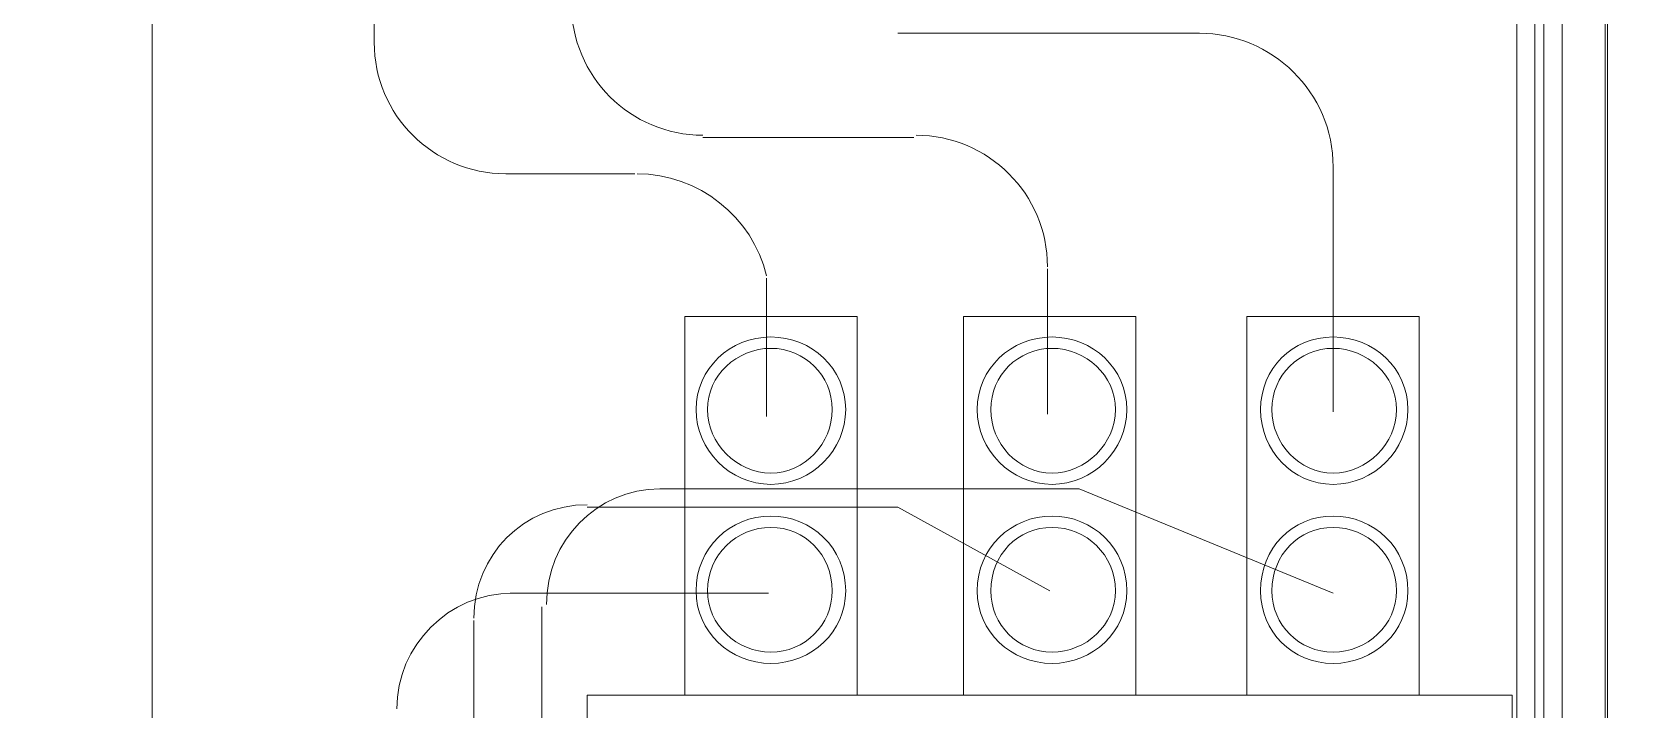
# Model space of a CAD drawing. Header units: metres. Extents: x 2999 to 3164, y 1641 to 1678.
# Drawn here: x 3006.374 to 3007.221, y 1645.537 to 1645.895 of the extents above; entities that cross this region are included whole.
import ezdxf

# ---------------------------------------------------------------- set-up
doc = ezdxf.new("R2010")
doc.units = ezdxf.units.M
doc.linetypes.add('CONTORNO_QUADRO_T', pattern=[0.35, 0.2, -0.15])

msp = doc.modelspace()

# ---------------------------------------------------------------- linework, layer by layer
at = {"color": 7, "linetype": 'Continuous', "lineweight": 20, "true_color": 0x000007}
for points in [[(3007.17212, 1647.37461), (3007.16973, 1647.37701), (3007.17212, 1647.5554), (3007.16733, 1647.55061), (3007.16733, 1645.29015)], [(3007.15776, 1645.29015), (3007.15776, 1647.55061), (3007.15776, 1647.55061)], [(3007.20445, 1647.53744), (3007.20445, 1644.35507), (3007.20445, 1644.35507)], [(3007.20565, 1647.52667), (3007.20565, 1644.35268), (3007.20565, 1644.35268)], [(3007.1817, 1644.43888), (3007.1817, 1647.38419), (3007.17212, 1647.37461), (3007.17212, 1644.43888)], [(3007.1817, 1644.43888), (3007.1817, 1644.43649), (3007.1817, 1647.38419), (3007.17931, 1647.38659)]]:
    msp.add_lwpolyline(points, dxfattribs=at)
at = {"color": 5, "linetype": 'Continuous', "lineweight": 20, "true_color": 0x000005}
msp.add_lwpolyline([(3006.43699, 1645.99654), (3006.43699, 1645.09619), (3006.43699, 1645.09619)], dxfattribs=at)
at = {"color": 1, "linetype": 'Continuous', "lineweight": 20, "true_color": 0x000001}
for points in [[(3006.55433, 1645.99654), (3006.55433, 1645.88998), (3006.55433, 1645.88998)], [(3006.8309, 1645.89477), (3006.99014, 1645.89477), (3006.99014, 1645.89477)], [(3006.72793, 1645.8397), (3006.83928, 1645.8397), (3006.83928, 1645.8397)], [(3007.06078, 1645.82413), (3007.06078, 1645.69483), (3007.06078, 1645.69483)], [(3006.62377, 1645.82054), (3006.69201, 1645.82054), (3006.69201, 1645.82054)], [(3006.76146, 1645.76547), (3006.76146, 1645.69243), (3006.76146, 1645.69243)], [(3006.90992, 1645.77026), (3006.90992, 1645.69363), (3006.90992, 1645.69363)], [(3007.06078, 1645.59905), (3006.92668, 1645.65412), (3006.70518, 1645.65412)], [(3006.91112, 1645.60024), (3006.8309, 1645.64454), (3006.66687, 1645.64454)], [(3006.76265, 1645.59905), (3006.62616, 1645.59905), (3006.62616, 1645.59905)], [(3006.64292, 1645.59186), (3006.64292, 1644.56699), (3006.64292, 1644.56699)], [(3006.60701, 1645.58468), (3006.60701, 1644.54424), (3006.60701, 1644.54424)]]:
    msp.add_lwpolyline(points, dxfattribs=at)
at = {"color": 7, "linetype": 'Continuous', "lineweight": 20, "true_color": 0x000007}
for points in [[(3006.80935, 1645.54517), (3006.71835, 1645.54517), (3006.71835, 1645.74511), (3006.80935, 1645.74511)], [(3006.95661, 1645.54517), (3006.86562, 1645.54517), (3006.86562, 1645.74511), (3006.95661, 1645.74511)], [(3007.10627, 1645.54517), (3007.01528, 1645.54517), (3007.01528, 1645.74511), (3007.10627, 1645.74511)], [(3006.66687, 1645.54517), (3007.15536, 1645.54517), (3007.15536, 1644.9166), (3006.66687, 1644.9166)]]:
    msp.add_lwpolyline(points, close=True, dxfattribs=at)
at = {"color": 30, "linetype": 'CONTORNO_QUADRO_T', "lineweight": 20, "ltscale": 0.1}
msp.add_open_spline([(3009.30089, 1646.21565), (3009.30089, 1647.76852), (3008.04135, 1649.02806), (3006.48728, 1649.02806), (3006.48728, 1649.02806), (3004.9344, 1649.02806), (3003.67487, 1647.76852), (3003.67487, 1646.21565), (3003.67487, 1646.21565), (3003.67487, 1644.66157), (3004.9344, 1643.40203), (3006.48728, 1643.40203), (3006.48728, 1643.40203), (3008.04135, 1643.40203), (3009.30089, 1644.66157), (3009.30089, 1646.21565)], degree=3, knots=[0, 0, 0, 0, 0.0625, 0.0625, 0.0625, 0.062501, 0.125, 0.125, 0.125, 0.125001, 0.1875, 0.1875, 0.1875, 0.187501, 1, 1, 1, 1], dxfattribs=at)
at = {"color": 1, "linetype": 'Continuous', "lineweight": 20, "true_color": 0x000001}
for points in [[(3006.65849, 1645.91034), (3006.65849, 1645.87203), (3006.68962, 1645.8409), (3006.72793, 1645.8409)], [(3006.55433, 1645.88998), (3006.55433, 1645.85167), (3006.58546, 1645.82054), (3006.62377, 1645.82054)], [(3007.06078, 1645.82413), (3007.06078, 1645.86364), (3007.02845, 1645.89477), (3006.99014, 1645.89477)], [(3006.90992, 1645.77145), (3006.90992, 1645.80977), (3006.87879, 1645.8409), (3006.84048, 1645.8409)], [(3006.76146, 1645.76666), (3006.75427, 1645.79779), (3006.72554, 1645.82054), (3006.69321, 1645.82054)], [(3006.70518, 1645.65412), (3006.67166, 1645.65412), (3006.64532, 1645.62658), (3006.64532, 1645.59306)], [(3006.66687, 1645.64574), (3006.63335, 1645.64574), (3006.60701, 1645.6194), (3006.60701, 1645.58588)], [(3006.62736, 1645.59905), (3006.59384, 1645.59905), (3006.5663, 1645.57151), (3006.5663, 1645.53798)]]:
    msp.add_open_spline(points, degree=3, dxfattribs=at)
at = {"color": 7, "linetype": 'Continuous', "lineweight": 20, "true_color": 0x000007}
for points in [[(3006.80336, 1645.69603), (3006.80336, 1645.71758), (3006.7854, 1645.73434), (3006.76385, 1645.73434), (3006.76385, 1645.73434), (3006.7423, 1645.73434), (3006.72434, 1645.71758), (3006.72434, 1645.69603), (3006.72434, 1645.69603), (3006.72434, 1645.67447), (3006.7423, 1645.65652), (3006.76385, 1645.65652), (3006.76385, 1645.65652), (3006.7854, 1645.65652), (3006.80336, 1645.67447), (3006.80336, 1645.69603)], [(3006.95182, 1645.69603), (3006.95182, 1645.71758), (3006.93386, 1645.73434), (3006.91231, 1645.73434), (3006.91231, 1645.73434), (3006.89076, 1645.73434), (3006.8728, 1645.71758), (3006.8728, 1645.69603), (3006.8728, 1645.69603), (3006.8728, 1645.67447), (3006.89076, 1645.65652), (3006.91231, 1645.65652), (3006.91231, 1645.65652), (3006.93386, 1645.65652), (3006.95182, 1645.67447), (3006.95182, 1645.69603)], [(3007.10029, 1645.69603), (3007.10029, 1645.71758), (3007.08233, 1645.73434), (3007.06078, 1645.73434), (3007.06078, 1645.73434), (3007.03923, 1645.73434), (3007.02246, 1645.71758), (3007.02246, 1645.69603), (3007.02246, 1645.69603), (3007.02246, 1645.67447), (3007.03923, 1645.65652), (3007.06078, 1645.65652), (3007.06078, 1645.65652), (3007.08233, 1645.65652), (3007.10029, 1645.67447), (3007.10029, 1645.69603)], [(3006.79618, 1645.69603), (3006.79618, 1645.71398), (3006.78181, 1645.72835), (3006.76385, 1645.72835), (3006.76385, 1645.72835), (3006.74589, 1645.72835), (3006.73033, 1645.71398), (3006.73033, 1645.69603), (3006.73033, 1645.69603), (3006.73033, 1645.67807), (3006.74589, 1645.6625), (3006.76385, 1645.6625), (3006.76385, 1645.6625), (3006.78181, 1645.6625), (3006.79618, 1645.67807), (3006.79618, 1645.69603)], [(3006.94584, 1645.69603), (3006.94584, 1645.71398), (3006.93027, 1645.72835), (3006.91231, 1645.72835), (3006.91231, 1645.72835), (3006.89435, 1645.72835), (3006.87999, 1645.71398), (3006.87999, 1645.69603), (3006.87999, 1645.69603), (3006.87999, 1645.67807), (3006.89435, 1645.6625), (3006.91231, 1645.6625), (3006.91231, 1645.6625), (3006.93027, 1645.6625), (3006.94584, 1645.67807), (3006.94584, 1645.69603)], [(3007.0943, 1645.69603), (3007.0943, 1645.71398), (3007.07874, 1645.72835), (3007.06078, 1645.72835), (3007.06078, 1645.72835), (3007.04282, 1645.72835), (3007.02845, 1645.71398), (3007.02845, 1645.69603), (3007.02845, 1645.69603), (3007.02845, 1645.67807), (3007.04282, 1645.6625), (3007.06078, 1645.6625), (3007.06078, 1645.6625), (3007.07874, 1645.6625), (3007.0943, 1645.67807), (3007.0943, 1645.69603)], [(3006.80336, 1645.60024), (3006.80336, 1645.62299), (3006.7854, 1645.63975), (3006.76385, 1645.63975), (3006.76385, 1645.63975), (3006.7423, 1645.63975), (3006.72434, 1645.62299), (3006.72434, 1645.60024), (3006.72434, 1645.60024), (3006.72434, 1645.57869), (3006.7423, 1645.56193), (3006.76385, 1645.56193), (3006.76385, 1645.56193), (3006.7854, 1645.56193), (3006.80336, 1645.57869), (3006.80336, 1645.60024)], [(3006.95182, 1645.60024), (3006.95182, 1645.62299), (3006.93386, 1645.63975), (3006.91231, 1645.63975), (3006.91231, 1645.63975), (3006.89076, 1645.63975), (3006.8728, 1645.62299), (3006.8728, 1645.60024), (3006.8728, 1645.60024), (3006.8728, 1645.57869), (3006.89076, 1645.56193), (3006.91231, 1645.56193), (3006.91231, 1645.56193), (3006.93386, 1645.56193), (3006.95182, 1645.57869), (3006.95182, 1645.60024)], [(3007.10029, 1645.60024), (3007.10029, 1645.62299), (3007.08233, 1645.63975), (3007.06078, 1645.63975), (3007.06078, 1645.63975), (3007.03923, 1645.63975), (3007.02246, 1645.62299), (3007.02246, 1645.60024), (3007.02246, 1645.60024), (3007.02246, 1645.57869), (3007.03923, 1645.56193), (3007.06078, 1645.56193), (3007.06078, 1645.56193), (3007.08233, 1645.56193), (3007.10029, 1645.57869), (3007.10029, 1645.60024)], [(3006.79618, 1645.60024), (3006.79618, 1645.6194), (3006.78181, 1645.63377), (3006.76385, 1645.63377), (3006.76385, 1645.63377), (3006.74589, 1645.63377), (3006.73033, 1645.6194), (3006.73033, 1645.60024), (3006.73033, 1645.60024), (3006.73033, 1645.58228), (3006.74589, 1645.56792), (3006.76385, 1645.56792), (3006.76385, 1645.56792), (3006.78181, 1645.56792), (3006.79618, 1645.58228), (3006.79618, 1645.60024)], [(3006.94584, 1645.60024), (3006.94584, 1645.6194), (3006.93027, 1645.63377), (3006.91231, 1645.63377), (3006.91231, 1645.63377), (3006.89435, 1645.63377), (3006.87999, 1645.6194), (3006.87999, 1645.60024), (3006.87999, 1645.60024), (3006.87999, 1645.58228), (3006.89435, 1645.56792), (3006.91231, 1645.56792), (3006.91231, 1645.56792), (3006.93027, 1645.56792), (3006.94584, 1645.58228), (3006.94584, 1645.60024)], [(3007.0943, 1645.60024), (3007.0943, 1645.6194), (3007.07874, 1645.63377), (3007.06078, 1645.63377), (3007.06078, 1645.63377), (3007.04282, 1645.63377), (3007.02845, 1645.6194), (3007.02845, 1645.60024), (3007.02845, 1645.60024), (3007.02845, 1645.58228), (3007.04282, 1645.56792), (3007.06078, 1645.56792), (3007.06078, 1645.56792), (3007.07874, 1645.56792), (3007.0943, 1645.58228), (3007.0943, 1645.60024)]]:
    msp.add_open_spline(points, degree=3, knots=[0, 0, 0, 0, 0.0625, 0.0625, 0.0625, 0.062501, 0.125, 0.125, 0.125, 0.125001, 0.1875, 0.1875, 0.1875, 0.187501, 1, 1, 1, 1], dxfattribs=at)

doc.saveas('drawing.dxf')
